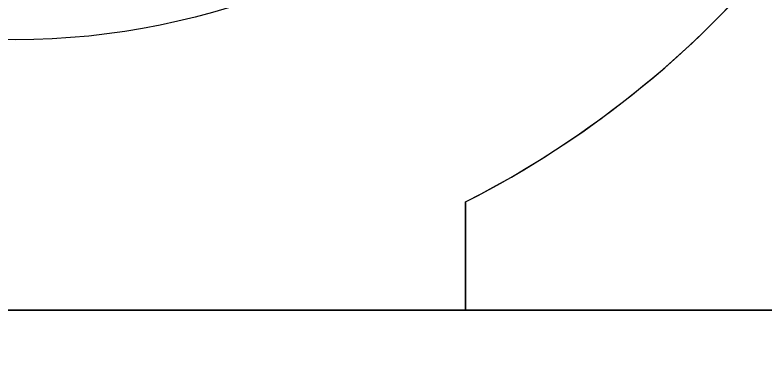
# Model space of a CAD drawing. Header units: millimetres. Extents: x -107 to 32, y -62 to 1.
# Drawn here: x 20.409 to 24.572, y -16.456 to -14.501 of the extents above; entities that cross this region are included whole.
import ezdxf

# ---------------------------------------------------------------- set-up
doc = ezdxf.new("R2010")
doc.units = ezdxf.units.MM
doc.layers.add('Pad', color=7, linetype='CONTINUOUS')
doc.layers.add('Part__Feature012', color=7, linetype='CONTINUOUS')

msp = doc.modelspace()

# ---------------------------------------------------------------- linework, layer by layer
at = {"layer": 'Pad'}
msp.add_circle((20.4093, -10.6383), 4, dxfattribs=at)
msp.add_circle((20.4093, -10.6383), 4, dxfattribs=at)
msp.add_circle((20.4093, -10.6383), 4, dxfattribs=at)
msp.add_circle((20.4093, -10.6383), 4, dxfattribs=at)
at = {"layer": 'Part__Feature012'}
for p, q in [((22.91, -15.539, -3.75), (22.91, -16.14, -3.75)), ((22.91, -15.539, -3.75), (22.91, -15.539, -2.5)), ((22.91, -15.539, -3.75), (22.91, -16.14, -3.75)), ((22.91, -15.539, -3.75), (22.91, -15.539, -2.5)), ((22.91, -16.14, -2.5), (22.91, -15.539, -2.5)), ((22.91, -16.14, -2.5), (22.91, -15.539, -2.5)), ((26.8842, -16.14, -4.75), (13.9358, -16.14, -4.75)), ((26.8842, -16.14, -4.75), (13.9358, -16.14, -4.75)), ((17.91, -16.14, -2.5), (22.91, -16.14, -2.5)), ((17.91, -16.14, -2.5), (22.91, -16.14, -2.5)), ((22.91, -16.14, -3.75), (26.8842, -16.14, -3.75)), ((22.91, -16.14, -3.75), (22.91, -16.14, -2.5)), ((22.91, -16.14, -3.75), (26.8842, -16.14, -3.75)), ((22.91, -16.14, -3.75), (22.91, -16.14, -2.5))]:
    msp.add_line(p, q, dxfattribs=at)
for radius in [8.2, 8.2, 7.7, 7.7]:
    msp.add_circle((20.41, -10.64), radius, dxfattribs=at)
for centre, radius, start, end in [((20.41, -10.64, -6), 8.2, -50.6433, -129.357), ((20.41, -10.64, -6), 8.2, -50.6433, -129.357), ((20.41, -10.64, -2.5), 5.5, -62.9643, 62.9643), ((20.41, -10.64, -2.5), 5.5, -62.9643, 62.9643), ((20.41, -10.64, -3.75), 5.5, -62.9643, -14.2087), ((20.41, -10.64, -3.75), 5.5, -62.9643, -14.2087)]:
    msp.add_arc(centre, radius, start, end, dxfattribs=at)

doc.saveas('drawing.dxf')
